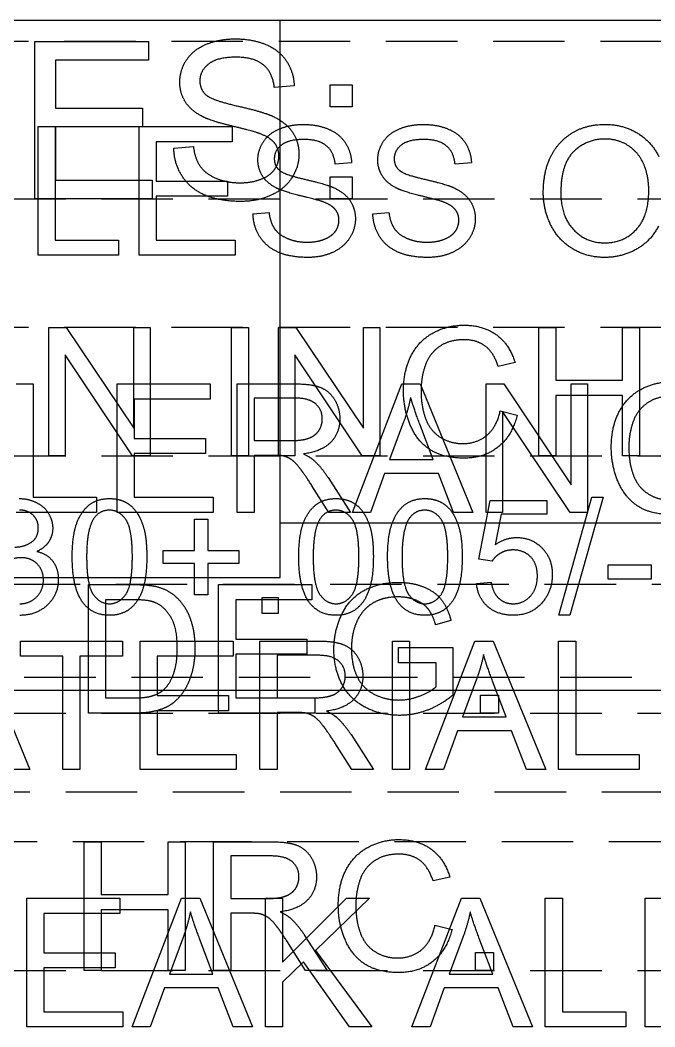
# Model space of a CAD drawing. Header units: millimetres. Extents: x 0 to 340, y 0 to 220.
# Drawn here: x 23.18 to 27.62, y 29.2 to 36.25 of the extents above; entities that cross this region are included whole.
import ezdxf

# ---------------------------------------------------------------- set-up
doc = ezdxf.new("R2010")
doc.units = ezdxf.units.MM
doc.linetypes.add('DASHED', pattern=[0.75, 0.5, -0.25])
doc.layers.get('0').update_dxf_attribs({"linetype": 'CONTINUOUS'})

msp = doc.modelspace()

# ---------------------------------------------------------------- linework, layer by layer
for p, q in [((20, 36.25), (80, 36.25)), ((25, 32.35), (25, 36.25)), ((23.2835, 35), (23.2835, 36.1)), ((23.2835, 36.1), (24.0789, 36.1)), ((24.0789, 36.1), (24.0789, 35.9702)), ((24.0789, 35.9702), (23.4291, 35.9702)), ((23.4291, 35.9702), (23.4291, 35.6333)), ((25.3507, 35.643), (25.3507, 35.7969)), ((25.3507, 35.7969), (25.5045, 35.7969)), ((25.5045, 35.7969), (25.5045, 35.643)), ((25.0986, 35.7901), (24.959, 35.7796)), ((23.4291, 35.6333), (24.0376, 35.6333)), ((24.0376, 35.6333), (24.0376, 35.5042)), ((25.5045, 35.643), (25.3507, 35.643)), ((23.3078, 34.6046), (23.3078, 35.5046)), ((23.3078, 35.5046), (23.4269, 35.5046)), ((23.4269, 35.5046), (23.4269, 34.7108)), ((24.0376, 35.5042), (23.4291, 35.5042)), ((23.4291, 35.5042), (23.4291, 35.1298)), ((24.0144, 34.6046), (24.0144, 35.5046)), ((24.0144, 35.5046), (24.6651, 35.5046)), ((24.6651, 35.5046), (24.6651, 35.3984)), ((24.6651, 35.3984), (24.1335, 35.3984)), ((24.1335, 35.3984), (24.1335, 35.1228)), ((24.2559, 35.3534), (24.3932, 35.3654)), ((25.4995, 35.2511), (25.3853, 35.2425)), ((26.3381, 35.2511), (26.2239, 35.2425)), ((23.4291, 35.1298), (24.1044, 35.1298)), ((24.1044, 35.1298), (24.1044, 35)), ((24.1335, 35.1228), (24.6314, 35.1228)), ((24.6314, 35.1228), (24.6314, 35.0172)), ((25.3507, 35), (25.3507, 35.1538)), ((25.3507, 35.1538), (25.5045, 35.1538)), ((25.5045, 35.1538), (25.5045, 35)), ((24.6314, 35.0172), (24.1335, 35.0172)), ((24.1335, 35.0172), (24.1335, 34.7108)), ((24.1044, 35), (23.2835, 35)), ((25.5045, 35), (25.3507, 35)), ((24.81, 34.8938), (24.9224, 34.9036)), ((25.6486, 34.8938), (25.761, 34.9036)), ((23.4269, 34.7108), (23.8701, 34.7108)), ((23.8701, 34.7108), (23.8701, 34.6046)), ((24.1335, 34.7108), (24.686, 34.7108)), ((24.686, 34.7108), (24.686, 34.6046)), ((23.8701, 34.6046), (23.3078, 34.6046)), ((24.686, 34.6046), (24.0144, 34.6046)), ((23.3814, 33.2), (23.3814, 34.1)), ((23.3814, 34.1), (23.5036, 34.1)), ((23.5036, 34.1), (23.9763, 33.3934)), ((23.9763, 33.3934), (23.9763, 34.1)), ((23.9763, 34.1), (24.0905, 34.1)), ((24.0905, 34.1), (24.0905, 33.2)), ((24.6602, 33.2), (24.6602, 34.1)), ((24.6602, 34.1), (24.7793, 34.1)), ((24.7793, 34.1), (24.7793, 33.2)), ((24.9881, 33.2), (24.9881, 34.1)), ((24.9881, 34.1), (25.1102, 34.1)), ((25.1102, 34.1), (25.5829, 33.3934)), ((25.5829, 33.3934), (25.5829, 34.1)), ((25.5829, 34.1), (25.6971, 34.1)), ((25.6971, 34.1), (25.6971, 33.2)), ((26.8089, 33.2), (26.8089, 34.1)), ((26.8089, 34.1), (26.928, 34.1)), ((26.928, 34.1), (26.928, 33.7304)), ((27.3958, 33.7304), (27.3958, 34.1)), ((27.3958, 34.1), (27.5149, 34.1)), ((27.5149, 34.1), (27.5149, 33.2)), ((23.9683, 33.2), (23.4956, 33.9072)), ((23.4956, 33.9072), (23.4956, 33.2)), ((25.575, 33.2), (25.1023, 33.9072)), ((25.1023, 33.9072), (25.1023, 33.2)), ((26.6432, 33.8532), (26.5259, 33.8256)), ((23.1537, 33.7046), (23.2728, 33.7046)), ((23.2728, 33.7046), (23.2728, 32.9108)), ((23.8603, 32.8046), (23.8603, 33.7046)), ((23.8603, 33.7046), (24.5111, 33.7046)), ((24.5111, 33.7046), (24.5111, 33.5984)), ((24.6983, 32.8046), (24.6983, 33.7046)), ((24.6983, 33.7046), (25.0973, 33.7046)), ((25.5056, 32.8046), (25.8512, 33.7046)), ((25.8512, 33.7046), (25.9795, 33.7046)), ((25.9795, 33.7046), (26.3479, 32.8046)), ((26.4418, 32.8046), (26.4418, 33.7046)), ((26.4418, 33.7046), (26.564, 33.7046)), ((26.564, 33.7046), (27.0367, 32.998)), ((26.928, 33.7304), (27.3958, 33.7304)), ((27.0367, 32.998), (27.0367, 33.7046)), ((27.0367, 33.7046), (27.1509, 33.7046)), ((27.1509, 33.7046), (27.1509, 32.8046)), ((27.3958, 33.6242), (26.928, 33.6242)), ((26.928, 33.6242), (26.928, 33.2)), ((27.3958, 33.2), (27.3958, 33.6242)), ((24.5111, 33.5984), (23.9794, 33.5984)), ((23.9794, 33.5984), (23.9794, 33.3228)), ((25.1023, 33.6052), (24.8174, 33.6052)), ((24.8174, 33.6052), (24.8174, 33.3074)), ((26.5394, 33.5156), (26.6585, 33.4855)), ((27.0287, 32.8046), (26.556, 33.5119)), ((26.556, 33.5119), (26.556, 32.8046)), ((25.8641, 33.4382), (25.7653, 33.1742)), ((26.0704, 33.1742), (25.9765, 33.4235)), ((23.9794, 33.3228), (24.4773, 33.3228)), ((24.4773, 33.3228), (24.4773, 33.2172)), ((24.8174, 33.3074), (25.0734, 33.3074)), ((23.4956, 33.2), (23.3814, 33.2)), ((24.0905, 33.2), (23.9683, 33.2)), ((24.4773, 33.2172), (23.9794, 33.2172)), ((23.9794, 33.2172), (23.9794, 32.9108)), ((24.7793, 33.2), (24.6602, 33.2)), ((24.9555, 33.2043), (24.8174, 33.2043)), ((24.8174, 33.2043), (24.8174, 32.8046)), ((25.1023, 33.2), (24.9881, 33.2)), ((25.6971, 33.2), (25.575, 33.2)), ((26.928, 33.2), (26.8089, 33.2)), ((27.5149, 33.2), (27.3958, 33.2)), ((25.7653, 33.1742), (26.0704, 33.1742)), ((25.3349, 33.0496), (25.4915, 32.8046)), ((25.7309, 33.0772), (25.6321, 32.8046)), ((26.1072, 33.0772), (25.7309, 33.0772)), ((26.2122, 32.8046), (26.1072, 33.0772)), ((25.3417, 32.8046), (25.2226, 32.9919)), ((23.2728, 32.9108), (23.716, 32.9108)), ((23.716, 32.9108), (23.716, 32.8046)), ((23.9794, 32.9108), (24.5319, 32.9108)), ((24.5319, 32.9108), (24.5319, 32.8046)), ((26.9486, 32.0849), (27.1805, 32.9122)), ((27.2591, 32.9122), (27.0277, 32.0849)), ((27.1805, 32.9122), (27.2591, 32.9122)), ((26.3909, 32.4767), (26.4683, 32.8877)), ((26.4683, 32.8877), (26.8662, 32.8877)), ((26.8662, 32.8877), (26.8662, 32.7938)), ((23.716, 32.8046), (23.1537, 32.8046)), ((24.5319, 32.8046), (23.8603, 32.8046)), ((24.8174, 32.8046), (24.6983, 32.8046)), ((25.4915, 32.8046), (25.3417, 32.8046)), ((25.6321, 32.8046), (25.5056, 32.8046)), ((26.3479, 32.8046), (26.2122, 32.8046)), ((26.556, 32.8046), (26.4418, 32.8046)), ((26.5469, 32.7938), (26.5038, 32.5788)), ((26.8662, 32.7938), (26.5469, 32.7938)), ((27.1509, 32.8046), (27.0287, 32.8046)), ((24.4007, 32.5389), (24.4007, 32.7567)), ((24.4007, 32.7567), (24.4935, 32.7567)), ((24.4935, 32.7567), (24.4935, 32.5389)), ((25, 32.7325), (35, 32.7325)), ((24.1829, 32.4473), (24.1829, 32.5389)), ((24.1829, 32.5389), (24.4007, 32.5389)), ((24.4935, 32.5389), (24.7112, 32.5389)), ((24.7112, 32.5389), (24.7112, 32.4473)), ((24.4007, 32.4473), (24.1829, 32.4473)), ((24.4007, 32.2279), (24.4007, 32.4473)), ((24.7112, 32.4473), (24.4935, 32.4473)), ((24.4935, 32.4473), (24.4935, 32.2279)), ((26.4831, 32.4647), (26.3909, 32.4767)), ((27.2945, 32.3387), (27.2945, 32.4374)), ((27.2945, 32.4374), (27.5963, 32.4374)), ((27.5963, 32.4374), (27.5963, 32.3387)), ((20, 32.35), (25, 32.35)), ((27.5963, 32.3387), (27.2945, 32.3387)), ((23.6596, 31.4), (23.6596, 32.3)), ((23.6596, 32.3), (23.9696, 32.3)), ((24.57, 31.4), (24.57, 32.3)), ((24.57, 32.3), (25.2207, 32.3)), ((25.2207, 32.3), (25.2207, 32.1938)), ((26.3734, 32.3081), (26.4765, 32.3168)), ((24.4935, 32.2279), (24.4007, 32.2279)), ((24.8749, 32.0986), (24.8749, 32.2104)), ((24.8749, 32.2104), (24.9868, 32.2104)), ((24.9868, 32.2104), (24.9868, 32.0986)), ((23.9677, 32.1938), (23.7786, 32.1938)), ((23.7786, 32.1938), (23.7786, 31.5062)), ((25.2207, 32.1938), (24.6891, 32.1938)), ((24.6891, 32.1938), (24.6891, 31.9181)), ((24.9868, 32.0986), (24.8749, 32.0986)), ((27.0277, 32.0849), (26.9486, 32.0849)), ((26.195, 32.0483), (26.0876, 32.0188)), ((24.6891, 31.9181), (25.187, 31.9181)), ((25.187, 31.9181), (25.187, 31.8126)), ((22.8805, 31.9046), (23.2488, 31.0046)), ((23.1832, 31.7984), (23.1832, 31.9046)), ((23.1832, 31.9046), (23.8965, 31.9046)), ((23.8965, 31.9046), (23.8965, 31.7984)), ((24.0211, 31.0046), (24.0211, 31.9046)), ((24.0211, 31.9046), (24.6719, 31.9046)), ((24.6719, 31.9046), (24.6719, 31.7984)), ((24.8591, 31.0046), (24.8591, 31.9046)), ((24.8591, 31.9046), (25.2582, 31.9046)), ((25.7855, 31.0046), (25.7855, 31.9046)), ((25.7855, 31.9046), (25.9046, 31.9046)), ((25.8273, 31.8586), (26.2085, 31.8592)), ((25.8273, 31.753), (25.8273, 31.8586)), ((25.9046, 31.9046), (25.9046, 31.0046)), ((26.0158, 31.0046), (26.3614, 31.9046)), ((26.2085, 31.8592), (26.2085, 31.5252)), ((26.3614, 31.9046), (26.4897, 31.9046)), ((26.4897, 31.9046), (26.858, 31.0046)), ((26.9483, 31.0046), (26.9483, 31.9046)), ((26.9483, 31.9046), (27.0674, 31.9046)), ((27.0674, 31.9046), (27.0674, 31.1108)), ((23.4797, 31.7984), (23.1832, 31.7984)), ((23.4797, 31.0046), (23.4797, 31.7984)), ((23.8965, 31.7984), (23.5988, 31.7984)), ((23.5988, 31.7984), (23.5988, 31.0046)), ((24.6719, 31.7984), (24.1402, 31.7984)), ((24.1402, 31.7984), (24.1402, 31.5228)), ((25.187, 31.8126), (24.6891, 31.8126)), ((24.6891, 31.8126), (24.6891, 31.5062)), ((25.2631, 31.8052), (24.9782, 31.8052)), ((24.9782, 31.8052), (24.9782, 31.5074)), ((26.0919, 31.753), (25.8273, 31.753)), ((26.0919, 31.5854), (26.0919, 31.753)), ((26.3743, 31.6382), (26.2754, 31.3742)), ((26.5806, 31.3742), (26.4866, 31.6235)), ((20, 31.56), (65, 31.56)), ((23.7786, 31.5062), (23.9708, 31.5062)), ((24.1402, 31.5228), (24.6381, 31.5228)), ((24.6381, 31.5228), (24.6381, 31.4172)), ((24.6891, 31.5062), (25.2416, 31.5062)), ((24.9782, 31.5074), (25.2342, 31.5074)), ((25.2416, 31.5062), (25.2416, 31.4)), ((26.4013, 31.4), (26.4013, 31.5259)), ((26.4013, 31.5259), (26.5271, 31.5259)), ((26.5271, 31.5259), (26.5271, 31.4)), ((23.9843, 31.4), (23.6596, 31.4)), ((24.6381, 31.4172), (24.1402, 31.4172)), ((24.1402, 31.4172), (24.1402, 31.1108)), ((25.2416, 31.4), (24.57, 31.4)), ((25.1164, 31.4043), (24.9782, 31.4043)), ((24.9782, 31.4043), (24.9782, 31.0046)), ((26.2754, 31.3742), (26.5806, 31.3742)), ((26.5271, 31.4), (26.4013, 31.4)), ((25.4958, 31.2496), (25.6523, 31.0046)), ((26.2411, 31.2772), (26.1422, 31.0046)), ((26.6174, 31.2772), (26.2411, 31.2772)), ((26.7224, 31.0046), (26.6174, 31.2772)), ((25.5025, 31.0046), (25.3834, 31.1919)), ((24.1402, 31.1108), (24.6928, 31.1108)), ((24.6928, 31.1108), (24.6928, 31.0046)), ((27.0674, 31.1108), (27.5106, 31.1108)), ((27.5106, 31.1108), (27.5106, 31.0046)), ((23.2488, 31.0046), (23.1132, 31.0046)), ((23.5988, 31.0046), (23.4797, 31.0046)), ((24.6928, 31.0046), (24.0211, 31.0046)), ((24.9782, 31.0046), (24.8591, 31.0046)), ((25.6523, 31.0046), (25.5025, 31.0046)), ((25.9046, 31.0046), (25.7855, 31.0046)), ((26.1422, 31.0046), (26.0158, 31.0046)), ((26.858, 31.0046), (26.7224, 31.0046)), ((27.5106, 31.0046), (26.9483, 31.0046)), ((23.6289, 29.6), (23.6289, 30.5)), ((23.6289, 30.5), (23.748, 30.5)), ((23.748, 30.5), (23.748, 30.1304)), ((24.2158, 30.1304), (24.2158, 30.5)), ((24.2158, 30.5), (24.3349, 30.5)), ((24.3349, 30.5), (24.3349, 29.6)), ((24.535, 29.6), (24.535, 30.5)), ((24.535, 30.5), (24.934, 30.5)), ((24.939, 30.4005), (24.6541, 30.4005)), ((24.6541, 30.4005), (24.6541, 30.1028)), ((26.187, 30.2532), (26.0698, 30.2256)), ((23.228, 29.2046), (23.228, 30.1046)), ((23.228, 30.1046), (23.8787, 30.1046)), ((23.748, 30.1304), (24.2158, 30.1304)), ((23.8787, 30.1046), (23.8787, 29.9984)), ((23.9653, 29.2046), (24.3109, 30.1046)), ((24.3109, 30.1046), (24.4392, 30.1046)), ((24.4392, 30.1046), (24.8076, 29.2046)), ((24.6541, 30.1028), (24.9101, 30.1028)), ((24.8978, 29.2046), (24.8978, 30.1046)), ((24.8978, 30.1046), (25.0169, 30.1046)), ((25.0169, 30.1046), (25.0169, 29.6583)), ((25.0169, 29.6583), (25.4638, 30.1046)), ((25.6253, 30.1046), (25.2477, 29.74)), ((25.4638, 30.1046), (25.6253, 30.1046)), ((25.9224, 29.2046), (26.2681, 30.1046)), ((26.2681, 30.1046), (26.3964, 30.1046)), ((26.3964, 30.1046), (26.7647, 29.2046)), ((26.855, 29.2046), (26.855, 30.1046)), ((26.855, 30.1046), (26.9741, 30.1046)), ((26.9741, 30.1046), (26.9741, 29.3108)), ((27.5542, 29.2046), (27.5542, 30.1046)), ((27.5542, 30.1046), (27.6733, 30.1046)), ((24.2158, 30.0242), (23.748, 30.0242)), ((23.748, 30.0242), (23.748, 29.6)), ((24.2158, 29.6), (24.2158, 30.0242)), ((23.8787, 29.9984), (23.3471, 29.9984)), ((23.3471, 29.9984), (23.3471, 29.7228)), ((24.7922, 29.9997), (24.6541, 29.9997)), ((24.6541, 29.9997), (24.6541, 29.6)), ((26.0833, 29.9156), (26.2024, 29.8855)), ((24.3238, 29.8382), (24.225, 29.5742)), ((24.5301, 29.5742), (24.4362, 29.8235)), ((25.1716, 29.845), (25.3282, 29.6)), ((26.281, 29.8382), (26.1821, 29.5742)), ((26.4872, 29.5742), (26.3933, 29.8235)), ((25.1784, 29.6), (25.0593, 29.7872)), ((25.2477, 29.74), (25.6419, 29.2046)), ((23.3471, 29.7228), (23.845, 29.7228)), ((23.845, 29.7228), (23.845, 29.6172)), ((26.3663, 29.6), (26.3663, 29.7259)), ((26.3663, 29.7259), (26.4922, 29.7259)), ((26.4922, 29.7259), (26.4922, 29.6)), ((23.845, 29.6172), (23.3471, 29.6172)), ((23.3471, 29.6172), (23.3471, 29.3108)), ((23.748, 29.6), (23.6289, 29.6)), ((24.3349, 29.6), (24.2158, 29.6)), ((24.6541, 29.6), (24.535, 29.6)), ((25.1643, 29.6602), (25.0169, 29.5165)), ((25.4847, 29.2046), (25.1643, 29.6602)), ((25.3282, 29.6), (25.1784, 29.6)), ((26.4922, 29.6), (26.3663, 29.6)), ((24.225, 29.5742), (24.5301, 29.5742)), ((26.1821, 29.5742), (26.4872, 29.5742)), ((24.1906, 29.4772), (24.0917, 29.2046)), ((24.5669, 29.4772), (24.1906, 29.4772)), ((24.6719, 29.2046), (24.5669, 29.4772)), ((25.0169, 29.5165), (25.0169, 29.2046)), ((26.1477, 29.4772), (26.0489, 29.2046)), ((26.5241, 29.4772), (26.1477, 29.4772)), ((26.6291, 29.2046), (26.5241, 29.4772)), ((23.3471, 29.3108), (23.8996, 29.3108)), ((23.8996, 29.3108), (23.8996, 29.2046)), ((26.9741, 29.3108), (27.4173, 29.3108)), ((27.4173, 29.3108), (27.4173, 29.2046)), ((23.8996, 29.2046), (23.228, 29.2046)), ((24.0917, 29.2046), (23.9653, 29.2046)), ((24.8076, 29.2046), (24.6719, 29.2046)), ((25.0169, 29.2046), (24.8978, 29.2046)), ((25.6419, 29.2046), (25.4847, 29.2046)), ((26.0489, 29.2046), (25.9224, 29.2046)), ((26.7647, 29.2046), (26.6291, 29.2046)), ((27.4173, 29.2046), (26.855, 29.2046)), ((28.1166, 29.2046), (27.5542, 29.2046))]:
    msp.add_line(p, q)
at = {"linetype": 'DASHED'}
for p, q in [((29.24, 36.1), (20, 36.1)), ((20, 35), (29.24, 35)), ((50.24, 34.1), (20, 34.1)), ((20, 33.2), (50.24, 33.2)), ((55.1, 32.3), (20, 32.3)), ((33.46, 31.65), (20.5, 31.65)), ((20, 31.4), (55.1, 31.4)), ((20.5, 30.85), (33.46, 30.85)), ((44.3, 30.5), (20, 30.5)), ((20, 29.6), (44.3, 29.6))]:
    msp.add_line(p, q, dxfattribs=at)
for points in [[(24.3452, 35.9713), (24.3925, 36.0437), (24.4833, 36.0812)], [(24.4833, 36.0812), (24.5741, 36.1188), (24.6851, 36.1188)], [(24.6851, 36.1188), (24.8074, 36.1188), (24.9009, 36.0794)], [(24.9009, 36.0794), (24.9943, 36.04), (25.0445, 35.9634)], [(24.298, 35.8156), (24.298, 35.8989), (24.3452, 35.9713)], [(24.4987, 35.9421), (24.4383, 35.8937), (24.4383, 35.8254)], [(24.6911, 35.9905), (24.5591, 35.9905), (24.4987, 35.9421)], [(24.8828, 35.9372), (24.8179, 35.9905), (24.6911, 35.9905)], [(24.959, 35.7796), (24.9477, 35.8839), (24.8828, 35.9372)], [(25.0445, 35.9634), (25.0948, 35.8869), (25.0986, 35.7901)], [(24.3366, 35.6787), (24.298, 35.7398), (24.298, 35.8156)], [(24.4383, 35.8254), (24.4383, 35.7661), (24.481, 35.7278)], [(24.481, 35.7278), (24.5231, 35.6896), (24.7005, 35.6494)], [(24.454, 35.5763), (24.3752, 35.6175), (24.3366, 35.6787)], [(24.7005, 35.6494), (24.878, 35.6093), (24.944, 35.5793)], [(24.944, 35.5793), (25.04, 35.535), (25.0858, 35.4671)], [(24.6664, 35.5076), (24.5148, 35.544), (24.454, 35.5763)], [(24.996, 35.4893), (25.0703, 35.52), (25.1612, 35.52)], [(25.1612, 35.52), (25.2613, 35.52), (25.3377, 35.4878)], [(25.8347, 35.4893), (25.9089, 35.52), (25.9998, 35.52)], [(25.9998, 35.52), (26.0999, 35.52), (26.1763, 35.4878)], [(26.9612, 35.3938), (27.0815, 35.5206), (27.2718, 35.5206)], [(27.2718, 35.5206), (27.3965, 35.5206), (27.4965, 35.4611)], [(24.8622, 35.454), (24.8179, 35.4712), (24.6664, 35.5076)], [(24.9613, 35.3891), (24.9312, 35.4277), (24.8622, 35.454)], [(24.8831, 35.3994), (24.9218, 35.4586), (24.996, 35.4893)], [(25.0858, 35.4671), (25.1316, 35.3992), (25.1316, 35.3106)], [(25.3377, 35.4878), (25.4141, 35.4555), (25.4553, 35.3929)], [(25.7217, 35.3994), (25.7604, 35.4586), (25.8347, 35.4893)], [(26.1763, 35.4878), (26.2527, 35.4555), (26.2939, 35.3929)], [(27.4965, 35.4611), (27.5966, 35.4015), (27.6491, 35.295)], [(24.8444, 35.272), (24.8444, 35.3401), (24.8831, 35.3994)], [(25.0086, 35.3754), (24.9592, 35.3358), (24.9592, 35.2799)], [(24.9913, 35.2986), (24.9913, 35.3504), (24.9613, 35.3891)], [(25.1661, 35.415), (25.058, 35.415), (25.0086, 35.3754)], [(25.323, 35.3714), (25.2699, 35.415), (25.1661, 35.415)], [(25.3853, 35.2425), (25.3761, 35.3278), (25.323, 35.3714)], [(25.4553, 35.3929), (25.4964, 35.3303), (25.4995, 35.2511)], [(25.683, 35.272), (25.683, 35.3401), (25.7217, 35.3994)], [(25.8472, 35.3754), (25.7978, 35.3358), (25.7978, 35.2799)], [(26.0047, 35.415), (25.8967, 35.415), (25.8472, 35.3754)], [(26.1616, 35.3714), (26.1085, 35.415), (26.0047, 35.415)], [(26.2239, 35.2425), (26.2147, 35.3278), (26.1616, 35.3714)], [(26.2939, 35.3929), (26.335, 35.3303), (26.3381, 35.2511)], [(26.8409, 35.043), (26.8409, 35.2671), (26.9612, 35.3938)], [(27.2724, 35.4181), (27.146, 35.4181), (27.0548, 35.3312)], [(27.433, 35.373), (27.3615, 35.4181), (27.2724, 35.4181)], [(27.5416, 35.2459), (27.5045, 35.3278), (27.433, 35.373)], [(24.3163, 35.1557), (24.2589, 35.2431), (24.2559, 35.3534)], [(24.3932, 35.3654), (24.403, 35.2829), (24.4386, 35.23)], [(24.9601, 35.2045), (24.9913, 35.2476), (24.9913, 35.2986)], [(25.1316, 35.3106), (25.1316, 35.2229), (25.0813, 35.1452)], [(27.0548, 35.3312), (26.9636, 35.2443), (26.9636, 35.0411)], [(24.4386, 35.23), (24.4743, 35.1771), (24.5493, 35.1444)], [(24.876, 35.1599), (24.8444, 35.21), (24.8444, 35.272)], [(24.9592, 35.2799), (24.9592, 35.2314), (24.9942, 35.2001)], [(25.7146, 35.1599), (25.683, 35.21), (25.683, 35.272)], [(25.7978, 35.2799), (25.7978, 35.2314), (25.8328, 35.2001)], [(27.5788, 35.054), (27.5788, 35.1639), (27.5416, 35.2459)], [(24.8652, 35.1366), (24.929, 35.1613), (24.9601, 35.2045)], [(24.9721, 35.0761), (24.9076, 35.1099), (24.876, 35.1599)], [(24.9942, 35.2001), (25.0286, 35.1688), (25.1738, 35.136)], [(25.8107, 35.0761), (25.7462, 35.1099), (25.7146, 35.1599)], [(25.8328, 35.2001), (25.8672, 35.1688), (26.0124, 35.136)], [(24.4747, 35.0248), (24.3737, 35.0683), (24.3163, 35.1557)], [(24.5493, 35.1444), (24.6244, 35.1118), (24.7181, 35.1118)], [(24.7181, 35.1118), (24.8014, 35.1118), (24.8652, 35.1366)], [(25.0813, 35.1452), (25.031, 35.0675), (24.9369, 35.0244)], [(25.1738, 35.136), (25.319, 35.1031), (25.373, 35.0786)], [(26.0124, 35.136), (26.1576, 35.1031), (26.2116, 35.0786)], [(24.7249, 34.9812), (24.5756, 34.9812), (24.4747, 35.0248)], [(24.9369, 35.0244), (24.8427, 34.9812), (24.7249, 34.9812)], [(25.1458, 35.02), (25.0218, 35.0497), (24.9721, 35.0761)], [(25.3061, 34.9761), (25.2699, 34.9902), (25.1458, 35.02)], [(25.373, 35.0786), (25.4516, 35.0424), (25.489, 34.9868)], [(25.9844, 35.02), (25.8604, 35.0497), (25.8107, 35.0761)], [(26.1447, 34.9761), (26.1085, 34.9902), (25.9844, 35.02)], [(26.2116, 35.0786), (26.2902, 35.0424), (26.3276, 34.9868)], [(26.8924, 34.8183), (26.8409, 34.9245), (26.8409, 35.043)], [(26.9636, 35.0411), (26.9636, 34.8784), (27.0511, 34.7848)], [(27.4919, 34.7857), (27.5788, 34.8803), (27.5788, 35.054)], [(25.3871, 34.923), (25.3626, 34.9546), (25.3061, 34.9761)], [(25.489, 34.9868), (25.5265, 34.9312), (25.5265, 34.8588)], [(26.2257, 34.923), (26.2012, 34.9546), (26.1447, 34.9761)], [(26.3276, 34.9868), (26.3651, 34.9312), (26.3651, 34.8588)], [(24.8594, 34.732), (24.8125, 34.8035), (24.81, 34.8938)], [(24.9224, 34.9036), (24.9304, 34.8361), (24.9595, 34.7928)], [(25.4117, 34.849), (25.4117, 34.8913), (25.3871, 34.923)], [(25.6981, 34.732), (25.6511, 34.8035), (25.6486, 34.8938)], [(25.761, 34.9036), (25.769, 34.8361), (25.7981, 34.7928)], [(26.2503, 34.849), (26.2503, 34.8913), (26.2257, 34.923)], [(25.3862, 34.7719), (25.4117, 34.8072), (25.4117, 34.849)], [(25.5265, 34.8588), (25.5265, 34.787), (25.4853, 34.7234)], [(26.2248, 34.7719), (26.2503, 34.8072), (26.2503, 34.849)], [(26.3651, 34.8588), (26.3651, 34.787), (26.3239, 34.7234)], [(27.0441, 34.6507), (26.944, 34.7121), (26.8924, 34.8183)], [(27.6463, 34.8085), (27.5911, 34.7004), (27.4898, 34.6449)], [(24.9595, 34.7928), (24.9887, 34.7495), (25.0501, 34.7228)], [(25.3085, 34.7164), (25.3607, 34.7366), (25.3862, 34.7719)], [(25.7981, 34.7928), (25.8273, 34.7495), (25.8887, 34.7228)], [(26.1471, 34.7164), (26.1993, 34.7366), (26.2248, 34.7719)], [(27.0511, 34.7848), (27.1386, 34.6912), (27.2706, 34.6912)], [(27.2706, 34.6912), (27.405, 34.6912), (27.4919, 34.7857)], [(24.989, 34.6249), (24.9064, 34.6605), (24.8594, 34.732)], [(25.0501, 34.7228), (25.1115, 34.6961), (25.1882, 34.6961)], [(25.1882, 34.6961), (25.2563, 34.6961), (25.3085, 34.7164)], [(25.4853, 34.7234), (25.4442, 34.6599), (25.3672, 34.6246)], [(25.8276, 34.6249), (25.745, 34.6605), (25.6981, 34.732)], [(25.8887, 34.7228), (25.9501, 34.6961), (26.0268, 34.6961)], [(26.0268, 34.6961), (26.095, 34.6961), (26.1471, 34.7164)], [(26.3239, 34.7234), (26.2828, 34.6599), (26.2058, 34.6246)], [(25.1937, 34.5893), (25.0716, 34.5893), (24.989, 34.6249)], [(25.3672, 34.6246), (25.2901, 34.5893), (25.1937, 34.5893)], [(26.0323, 34.5893), (25.9102, 34.5893), (25.8276, 34.6249)], [(26.2058, 34.6246), (26.1287, 34.5893), (26.0323, 34.5893)], [(27.2712, 34.5893), (27.1441, 34.5893), (27.0441, 34.6507)], [(27.4898, 34.6449), (27.3885, 34.5893), (27.2712, 34.5893)], [(26.0695, 34.061), (26.1686, 34.1153), (26.2877, 34.1153)], [(26.2877, 34.1153), (26.4228, 34.1153), (26.5149, 34.0466)], [(25.9166, 33.902), (25.9703, 34.0067), (26.0695, 34.061)], [(26.5149, 34.0466), (26.607, 33.9778), (26.6432, 33.8532)], [(26.1118, 33.9637), (26.0422, 33.914), (26.0139, 33.8302)], [(26.2853, 34.0134), (26.1815, 34.0134), (26.1118, 33.9637)], [(26.4351, 33.9686), (26.3755, 34.0134), (26.2853, 34.0134)], [(26.5259, 33.8256), (26.4946, 33.9238), (26.4351, 33.9686)], [(25.8629, 33.6568), (25.8629, 33.7973), (25.9166, 33.902)], [(26.0139, 33.8302), (25.9857, 33.7464), (25.9857, 33.6574)], [(25.0973, 33.7046), (25.2177, 33.7046), (25.2803, 33.6804)], [(25.2803, 33.6804), (25.3429, 33.6561), (25.3804, 33.5947)], [(27.5232, 33.6657), (27.6224, 33.72), (27.7415, 33.72)], [(25.9105, 33.4155), (25.8629, 33.5278), (25.8629, 33.6568)], [(25.9126, 33.6101), (25.8954, 33.5235), (25.8641, 33.4382)], [(25.9765, 33.4235), (25.9335, 33.537), (25.9126, 33.6101)], [(25.9857, 33.6574), (25.9857, 33.5426), (26.0191, 33.4569)], [(27.3704, 33.5067), (27.4241, 33.6113), (27.5232, 33.6657)], [(27.739, 33.6181), (27.6353, 33.6181), (27.5656, 33.5683)], [(25.2487, 33.5641), (25.2023, 33.6052), (25.1023, 33.6052)], [(25.295, 33.4591), (25.295, 33.5229), (25.2487, 33.5641)], [(25.3804, 33.5947), (25.4178, 33.5334), (25.4178, 33.4591)], [(27.5656, 33.5683), (27.4959, 33.5186), (27.4677, 33.4348)], [(26.4455, 33.3443), (26.5149, 33.402), (26.5394, 33.5156)], [(26.6585, 33.4855), (26.6211, 33.3387), (26.5238, 33.2617)], [(27.3166, 33.2614), (27.3166, 33.402), (27.3704, 33.5067)], [(25.2711, 33.3783), (25.295, 33.4155), (25.295, 33.4591)], [(25.4178, 33.4591), (25.4178, 33.3633), (25.3558, 33.2976)], [(26.0492, 33.2439), (25.958, 33.3031), (25.9105, 33.4155)], [(26.0191, 33.4569), (26.0526, 33.3713), (26.1232, 33.3289)], [(27.4677, 33.4348), (27.4394, 33.351), (27.4394, 33.262)], [(25.2011, 33.3243), (25.2471, 33.3412), (25.2711, 33.3783)], [(26.1232, 33.3289), (26.1938, 33.2866), (26.2761, 33.2866)], [(26.2761, 33.2866), (26.3761, 33.2866), (26.4455, 33.3443)], [(25.0734, 33.3074), (25.155, 33.3074), (25.2011, 33.3243)], [(25.3558, 33.2976), (25.2938, 33.2319), (25.1643, 33.2141)], [(26.5238, 33.2617), (26.4265, 33.1847), (26.2859, 33.1847)], [(27.3642, 33.0201), (27.3166, 33.1325), (27.3166, 33.2614)], [(27.4394, 33.262), (27.4394, 33.1472), (27.4729, 33.0616)], [(25.0218, 33.2), (25.0016, 33.2043), (24.9555, 33.2043)], [(25.0762, 33.1761), (25.0495, 33.1932), (25.0218, 33.2)], [(25.1643, 33.2141), (25.2115, 33.1914), (25.2361, 33.1693)], [(26.2859, 33.1847), (26.1404, 33.1847), (26.0492, 33.2439)], [(25.1366, 33.1159), (25.1029, 33.1589), (25.0762, 33.1761)], [(25.2226, 32.9919), (25.1704, 33.0729), (25.1366, 33.1159)], [(25.2361, 33.1693), (25.2883, 33.1214), (25.3349, 33.0496)], [(27.4729, 33.0616), (27.5063, 32.9759), (27.5769, 32.9336)], [(27.503, 32.8485), (27.4118, 32.9078), (27.3642, 33.0201)], [(23.175, 32.9018), (23.2405, 32.9018), (23.2956, 32.8737)], [(23.6615, 32.8549), (23.7191, 32.9018), (23.8064, 32.9018)], [(23.8064, 32.9018), (23.8708, 32.9018), (23.9194, 32.8759)], [(25.2462, 32.8549), (25.3038, 32.9018), (25.3911, 32.9018)], [(25.3911, 32.9018), (25.4555, 32.9018), (25.5041, 32.8759)], [(25.8678, 32.8549), (25.9254, 32.9018), (26.0127, 32.9018)], [(26.0127, 32.9018), (26.0771, 32.9018), (26.1256, 32.8759)], [(27.5769, 32.9336), (27.6475, 32.8912), (27.7298, 32.8912)], [(23.2956, 32.8737), (23.3508, 32.8456), (23.3799, 32.7971)], [(23.5748, 32.7215), (23.604, 32.808), (23.6615, 32.8549)], [(23.9194, 32.8759), (23.9679, 32.85), (23.9996, 32.8012)], [(25.1595, 32.7215), (25.1887, 32.808), (25.2462, 32.8549)], [(25.5041, 32.8759), (25.5527, 32.85), (25.5843, 32.8012)], [(25.781, 32.7215), (25.8102, 32.808), (25.8678, 32.8549)], [(26.1256, 32.8759), (26.1742, 32.85), (26.2059, 32.8012)], [(27.7396, 32.7893), (27.5941, 32.7893), (27.503, 32.8485)], [(23.2716, 32.7856), (23.2351, 32.8211), (23.1772, 32.8211)], [(23.3082, 32.6961), (23.3082, 32.7501), (23.2716, 32.7856)], [(23.3799, 32.7971), (23.4091, 32.7485), (23.4091, 32.6939)], [(23.6973, 32.7632), (23.6465, 32.6901), (23.6465, 32.4931)], [(23.8053, 32.8205), (23.7377, 32.8205), (23.6973, 32.7632)], [(23.9202, 32.7556), (23.8741, 32.8205), (23.8053, 32.8205)], [(23.9996, 32.8012), (24.0312, 32.7523), (24.0492, 32.6822)], [(25.282, 32.7632), (25.2312, 32.6901), (25.2312, 32.4931)], [(25.39, 32.8205), (25.3224, 32.8205), (25.282, 32.7632)], [(25.5049, 32.7556), (25.4588, 32.8205), (25.39, 32.8205)], [(25.5843, 32.8012), (25.616, 32.7523), (25.634, 32.6822)], [(25.9035, 32.7632), (25.8528, 32.6901), (25.8528, 32.4931)], [(26.0116, 32.8205), (25.9439, 32.8205), (25.9035, 32.7632)], [(26.1265, 32.7556), (26.0804, 32.8205), (26.0116, 32.8205)], [(26.2059, 32.8012), (26.2375, 32.7523), (26.2555, 32.6822)], [(23.258, 32.5952), (23.3082, 32.6279), (23.3082, 32.6961)], [(23.4091, 32.6939), (23.4091, 32.6421), (23.3813, 32.5995)], [(23.5456, 32.4931), (23.5456, 32.635), (23.5748, 32.7215)], [(23.9663, 32.4931), (23.9663, 32.6907), (23.9202, 32.7556)], [(25.1303, 32.4931), (25.1303, 32.635), (25.1595, 32.7215)], [(25.551, 32.4931), (25.551, 32.6907), (25.5049, 32.7556)], [(25.7518, 32.4931), (25.7518, 32.635), (25.781, 32.7215)], [(26.1726, 32.4931), (26.1726, 32.6907), (26.1265, 32.7556)], [(24.0492, 32.6822), (24.0673, 32.6121), (24.0673, 32.4931)], [(25.634, 32.6822), (25.652, 32.6121), (25.652, 32.4931)], [(26.2555, 32.6822), (26.2735, 32.6121), (26.2735, 32.4931)], [(26.5038, 32.5788), (26.5759, 32.629), (26.655, 32.629)], [(26.655, 32.629), (26.7598, 32.629), (26.8318, 32.5564)], [(23.145, 32.5624), (23.2078, 32.5624), (23.258, 32.5952)], [(23.3813, 32.5995), (23.3535, 32.557), (23.2989, 32.5319)], [(26.8318, 32.5564), (26.9038, 32.4838), (26.9038, 32.3698)], [(23.1876, 32.4882), (23.1598, 32.4882), (23.1183, 32.4773)], [(23.3, 32.4443), (23.2558, 32.4882), (23.1876, 32.4882)], [(23.2989, 32.5319), (23.3698, 32.5155), (23.4091, 32.4639)], [(23.6247, 32.1679), (23.5456, 32.2677), (23.5456, 32.4931)], [(23.6465, 32.4931), (23.6465, 32.2961), (23.6926, 32.2309)], [(23.9202, 32.2312), (23.9663, 32.2967), (23.9663, 32.4931)], [(24.0673, 32.4931), (24.0673, 32.3523), (24.0383, 32.2658)], [(25.2094, 32.1679), (25.1303, 32.2677), (25.1303, 32.4931)], [(25.2312, 32.4931), (25.2312, 32.2961), (25.2774, 32.2309)], [(25.5049, 32.2312), (25.551, 32.2967), (25.551, 32.4931)], [(25.652, 32.4931), (25.652, 32.3523), (25.6231, 32.2658)], [(25.831, 32.1679), (25.7518, 32.2677), (25.7518, 32.4931)], [(25.8528, 32.4931), (25.8528, 32.2961), (25.8989, 32.2309)], [(26.1265, 32.2312), (26.1726, 32.2967), (26.1726, 32.4931)], [(26.2735, 32.4931), (26.2735, 32.3523), (26.2446, 32.2658)], [(26.5431, 32.5207), (26.5049, 32.4991), (26.4831, 32.4647)], [(26.6288, 32.5422), (26.5813, 32.5422), (26.5431, 32.5207)], [(26.7524, 32.4937), (26.7052, 32.5422), (26.6288, 32.5422)], [(26.7996, 32.3611), (26.7996, 32.4451), (26.7524, 32.4937)], [(23.3442, 32.3327), (23.3442, 32.4003), (23.3, 32.4443)], [(23.4091, 32.4639), (23.4484, 32.4123), (23.4484, 32.3349)], [(26.7505, 32.2192), (26.7996, 32.2726), (26.7996, 32.3611)], [(26.9038, 32.3698), (26.9038, 32.2612), (26.8405, 32.1821)], [(23.2965, 32.2137), (23.3442, 32.2617), (23.3442, 32.3327)], [(23.4484, 32.3349), (23.4484, 32.2301), (23.372, 32.1572)], [(23.9696, 32.3), (24.0746, 32.3), (24.1298, 32.2871)], [(24.1298, 32.2871), (24.2072, 32.2693), (24.2618, 32.2226)], [(25.5891, 32.2601), (25.6922, 32.3153), (25.8267, 32.3153)], [(25.8267, 32.3153), (25.9243, 32.3153), (26.0032, 32.2837)], [(26.0032, 32.2837), (26.0821, 32.2521), (26.1269, 32.1956)], [(26.4523, 32.146), (26.3832, 32.2072), (26.3734, 32.3081)], [(26.4765, 32.3168), (26.488, 32.2415), (26.5297, 32.2036)], [(23.1794, 32.1657), (23.2487, 32.1657), (23.2965, 32.2137)], [(23.6926, 32.2309), (23.7387, 32.1657), (23.8064, 32.1657)], [(23.8064, 32.1657), (23.8741, 32.1657), (23.9202, 32.2312)], [(24.0383, 32.2658), (24.0094, 32.1793), (23.9518, 32.1321)], [(24.2618, 32.2226), (24.333, 32.1625), (24.3683, 32.0689)], [(25.2774, 32.2309), (25.3235, 32.1657), (25.3911, 32.1657)], [(25.3911, 32.1657), (25.4588, 32.1657), (25.5049, 32.2312)], [(25.431, 32.091), (25.4859, 32.2048), (25.5891, 32.2601)], [(25.6231, 32.2658), (25.5941, 32.1793), (25.5366, 32.1321)], [(25.8273, 32.2134), (25.7456, 32.2134), (25.6861, 32.1886)], [(25.9513, 32.1898), (25.8954, 32.2134), (25.8273, 32.2134)], [(25.8989, 32.2309), (25.945, 32.1657), (26.0127, 32.1657)], [(26.0127, 32.1657), (26.0804, 32.1657), (26.1265, 32.2312)], [(26.2446, 32.2658), (26.2157, 32.1793), (26.1581, 32.1321)], [(26.5297, 32.2036), (26.5715, 32.1657), (26.6304, 32.1657)], [(26.6304, 32.1657), (26.7014, 32.1657), (26.7505, 32.2192)], [(23.372, 32.1572), (23.2956, 32.0844), (23.1789, 32.0844)], [(23.8064, 32.0849), (23.6907, 32.0849), (23.6247, 32.1679)], [(23.9518, 32.1321), (23.8943, 32.0849), (23.8064, 32.0849)], [(24.1218, 32.1754), (24.0739, 32.1938), (23.9677, 32.1938)], [(24.2345, 32.0738), (24.1881, 32.1496), (24.1218, 32.1754)], [(25.3911, 32.0849), (25.2754, 32.0849), (25.2094, 32.1679)], [(25.5366, 32.1321), (25.479, 32.0849), (25.3911, 32.0849)], [(25.6861, 32.1886), (25.6265, 32.1637), (25.59, 32.1232)], [(26.0127, 32.0849), (25.897, 32.0849), (25.831, 32.1679)], [(26.0372, 32.1269), (26.0072, 32.1662), (25.9513, 32.1898)], [(26.1581, 32.1321), (26.1005, 32.0849), (26.0127, 32.0849)], [(26.0876, 32.0188), (26.0673, 32.0876), (26.0372, 32.1269)], [(26.1269, 32.1956), (26.1717, 32.1392), (26.195, 32.0483)], [(26.6304, 32.0849), (26.5213, 32.0849), (26.4523, 32.146)], [(26.8405, 32.1821), (26.7636, 32.0849), (26.6304, 32.0849)], [(24.2808, 31.8568), (24.2808, 31.998), (24.2345, 32.0738)], [(24.3683, 32.0689), (24.4036, 31.9752), (24.4036, 31.8549)], [(25.3761, 31.8457), (25.3761, 31.9771), (25.431, 32.091)], [(25.59, 32.1232), (25.5535, 32.0827), (25.5332, 32.0342)], [(25.5332, 32.0342), (25.4988, 31.9507), (25.4988, 31.8531)], [(24.2572, 31.6833), (24.2808, 31.7548), (24.2808, 31.8568)], [(24.4036, 31.8549), (24.4036, 31.7524), (24.3797, 31.6732)], [(25.2582, 31.9046), (25.3785, 31.9046), (25.4411, 31.8804)], [(25.4313, 31.6057), (25.3761, 31.7131), (25.3761, 31.8457)], [(25.4411, 31.8804), (25.5038, 31.8561), (25.5412, 31.7947)], [(25.4988, 31.8531), (25.4988, 31.7327), (25.5403, 31.6517)], [(25.4095, 31.7641), (25.3632, 31.8052), (25.2631, 31.8052)], [(25.5412, 31.7947), (25.5786, 31.7334), (25.5786, 31.6591)], [(26.4228, 31.8101), (26.4056, 31.7235), (26.3743, 31.6382)], [(26.4866, 31.6235), (26.4437, 31.737), (26.4228, 31.8101)], [(25.4559, 31.6591), (25.4559, 31.7229), (25.4095, 31.7641)], [(24.1912, 31.5694), (24.2336, 31.6118), (24.2572, 31.6833)], [(24.3797, 31.6732), (24.3557, 31.594), (24.3183, 31.5421)], [(25.4319, 31.5783), (25.4559, 31.6155), (25.4559, 31.6591)], [(25.5786, 31.6591), (25.5786, 31.5633), (25.5166, 31.4976)], [(25.5403, 31.6517), (25.5817, 31.5707), (25.6609, 31.5314)], [(24.1105, 31.5228), (24.1611, 31.5394), (24.1912, 31.5694)], [(25.3619, 31.5243), (25.408, 31.5412), (25.4319, 31.5783)], [(25.5949, 31.4414), (25.4866, 31.4982), (25.4313, 31.6057)], [(25.9802, 31.5219), (26.0538, 31.5516), (26.0919, 31.5854)], [(23.9708, 31.5062), (24.0598, 31.5062), (24.1105, 31.5228)], [(24.3183, 31.5421), (24.2808, 31.4902), (24.2363, 31.4605)], [(25.2342, 31.5074), (25.3159, 31.5074), (25.3619, 31.5243)], [(25.5166, 31.4976), (25.4546, 31.4319), (25.3251, 31.4141)], [(25.6609, 31.5314), (25.7401, 31.4921), (25.8291, 31.4921)], [(25.8291, 31.4921), (25.9065, 31.4921), (25.9802, 31.5219)], [(26.2085, 31.5252), (26.1207, 31.4553), (26.0274, 31.42)], [(24.2363, 31.4605), (24.1918, 31.4307), (24.1289, 31.4153)], [(25.8359, 31.3847), (25.7033, 31.3847), (25.5949, 31.4414)], [(24.1289, 31.4153), (24.066, 31.4), (23.9843, 31.4)], [(25.1827, 31.4), (25.1624, 31.4043), (25.1164, 31.4043)], [(25.237, 31.3761), (25.2103, 31.3932), (25.1827, 31.4)], [(25.2975, 31.3159), (25.2637, 31.3589), (25.237, 31.3761)], [(25.3251, 31.4141), (25.3724, 31.3914), (25.3969, 31.3693)], [(25.3969, 31.3693), (25.4491, 31.3214), (25.4958, 31.2496)], [(26.0274, 31.42), (25.9341, 31.3847), (25.8359, 31.3847)], [(25.3834, 31.1919), (25.3312, 31.2729), (25.2975, 31.3159)], [(25.6133, 30.461), (25.7125, 30.5153), (25.8316, 30.5153)], [(25.8316, 30.5153), (25.9666, 30.5153), (26.0587, 30.4466)], [(24.934, 30.5), (25.0544, 30.5), (25.117, 30.4758)], [(25.117, 30.4758), (25.1796, 30.4515), (25.2171, 30.3901)], [(25.4605, 30.302), (25.5142, 30.4067), (25.6133, 30.461)], [(26.0587, 30.4466), (26.1508, 30.3778), (26.187, 30.2532)], [(25.0854, 30.3594), (25.039, 30.4005), (24.939, 30.4005)], [(25.2171, 30.3901), (25.2545, 30.3287), (25.2545, 30.2544)], [(25.8291, 30.4134), (25.7254, 30.4134), (25.6557, 30.3637)], [(25.9789, 30.3686), (25.9194, 30.4134), (25.8291, 30.4134)], [(26.0698, 30.2256), (26.0385, 30.3238), (25.9789, 30.3686)], [(25.1317, 30.2544), (25.1317, 30.3183), (25.0854, 30.3594)], [(25.4068, 30.0568), (25.4068, 30.1973), (25.4605, 30.302)], [(25.6557, 30.3637), (25.586, 30.314), (25.5578, 30.2302)], [(25.1078, 30.1737), (25.1317, 30.2108), (25.1317, 30.2544)], [(25.2545, 30.2544), (25.2545, 30.1587), (25.1925, 30.093)], [(25.5578, 30.2302), (25.5295, 30.1464), (25.5295, 30.0574)], [(25.0378, 30.1197), (25.0838, 30.1366), (25.1078, 30.1737)], [(24.9101, 30.1028), (24.9917, 30.1028), (25.0378, 30.1197)], [(25.1925, 30.093), (25.1305, 30.0273), (25.001, 30.0095)], [(25.4543, 29.8155), (25.4068, 29.9278), (25.4068, 30.0568)], [(25.5295, 30.0574), (25.5295, 29.9426), (25.563, 29.8569)], [(24.3723, 30.0101), (24.3551, 29.9235), (24.3238, 29.8382)], [(24.4362, 29.8235), (24.3932, 29.937), (24.3723, 30.0101)], [(24.8585, 29.9954), (24.8383, 29.9997), (24.7922, 29.9997)], [(24.9129, 29.9714), (24.8862, 29.9886), (24.8585, 29.9954)], [(24.9733, 29.9113), (24.9396, 29.9542), (24.9129, 29.9714)], [(25.001, 30.0095), (25.0482, 29.9868), (25.0728, 29.9647)], [(25.0728, 29.9647), (25.125, 29.9168), (25.1716, 29.845)], [(26.3295, 30.0101), (26.3123, 29.9235), (26.281, 29.8382)], [(26.3933, 29.8235), (26.3503, 29.937), (26.3295, 30.0101)], [(25.0593, 29.7872), (25.0071, 29.8683), (24.9733, 29.9113)], [(25.9894, 29.7443), (26.0587, 29.802), (26.0833, 29.9156)], [(26.2024, 29.8855), (26.1649, 29.7387), (26.0676, 29.6617)], [(25.5931, 29.6439), (25.5019, 29.7031), (25.4543, 29.8155)], [(25.563, 29.8569), (25.5965, 29.7713), (25.6671, 29.7289)], [(25.8199, 29.6866), (25.92, 29.6866), (25.9894, 29.7443)], [(25.6671, 29.7289), (25.7377, 29.6866), (25.8199, 29.6866)], [(26.0676, 29.6617), (25.9703, 29.5847), (25.8297, 29.5847)], [(25.8297, 29.5847), (25.6842, 29.5847), (25.5931, 29.6439)]]:
    msp.add_open_spline(points, degree=2)

doc.saveas('drawing.dxf')
